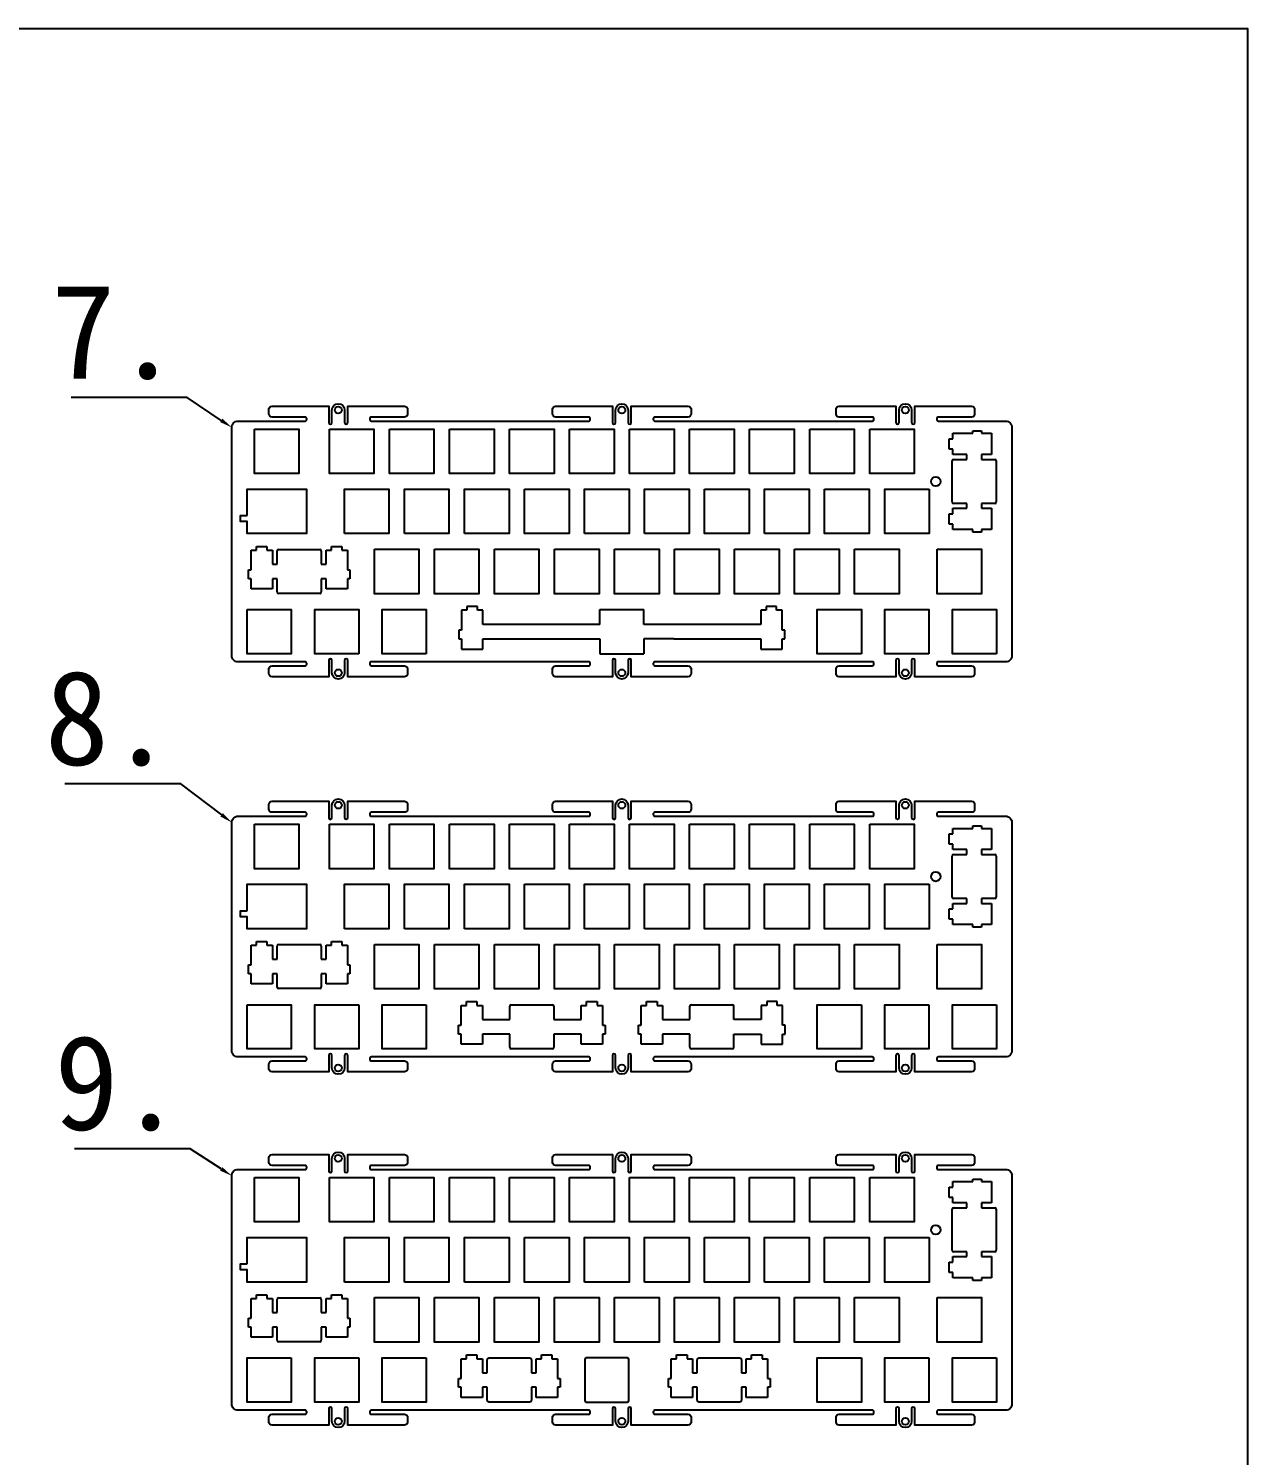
# Model space of a CAD drawing. Header units: millimetres. Extents: x 273 to 2930, y -1075 to 675.
# Drawn here: x 1316 to 1702.9, y 222.3 to 675.1 of the extents above; entities that cross this region are included whole.
import ezdxf
from ezdxf import colors
from ezdxf.entities.mleader import LeaderData, LeaderLine
from ezdxf.math import Vec2, Vec3

# ---------------------------------------------------------------- set-up
doc = ezdxf.new("R2010")
doc.units = ezdxf.units.MM

msp = doc.modelspace()

# ---------------------------------------------------------------- linework, layer by layer
at = {"color": 1}
for p, q in [((1608.2, 541.67), (1608.2, 544.97)), ((1608.2, 544.97), (1609.4, 544.97)), ((1609.4, 544.97), (1609.4, 546.7)), ((1609.4, 546.7), (1615.67, 546.7)), ((1615.67, 546.7), (1615.67, 547.52)), ((1615.67, 547.52), (1618.47, 547.52)), ((1618.47, 547.52), (1618.47, 546.7)), ((1618.47, 546.7), (1621.7, 546.7)), ((1621.7, 546.7), (1621.7, 539.95)), ((1609.4, 541.67), (1608.2, 541.67)), ((1609.4, 539.95), (1609.4, 541.67)), ((1613.87, 539.95), (1609.4, 539.95)), ((1613.87, 538.42), (1613.87, 539.95)), ((1621.7, 539.95), (1618.47, 539.95)), ((1618.47, 539.95), (1618.47, 538.42)), ((1609.17, 524.92), (1609.17, 537.92)), ((1609.67, 538.42), (1613.87, 538.42)), ((1618.47, 538.42), (1622.67, 538.42)), ((1623.17, 537.92), (1623.17, 524.92)), ((1608.2, 517.87), (1608.2, 521.17)), ((1608.2, 521.17), (1609.4, 521.17)), ((1609.4, 521.17), (1609.4, 522.9)), ((1609.4, 522.9), (1613.87, 522.9)), ((1613.87, 524.42), (1609.67, 524.42)), ((1613.87, 522.9), (1613.87, 524.42)), ((1622.67, 524.42), (1618.47, 524.42)), ((1618.47, 524.42), (1618.47, 522.9)), ((1618.47, 522.9), (1621.7, 522.9)), ((1621.7, 522.9), (1621.7, 516.15)), ((1609.4, 517.87), (1608.2, 517.87)), ((1609.4, 516.15), (1609.4, 517.87)), ((1615.67, 516.15), (1609.4, 516.15)), ((1615.67, 515.32), (1615.67, 516.15)), ((1618.47, 515.32), (1615.67, 515.32)), ((1621.7, 516.15), (1618.47, 516.15)), ((1618.47, 516.15), (1618.47, 515.32)), ((1386.63, 503.35), (1386.63, 509.62)), ((1386.63, 509.62), (1388.36, 509.62)), ((1388.36, 509.62), (1388.36, 510.82)), ((1388.36, 510.82), (1391.66, 510.82)), ((1391.66, 510.82), (1391.66, 509.62)), ((1391.66, 509.62), (1393.38, 509.62)), ((1393.38, 509.62), (1393.38, 505.15)), ((1394.91, 505.15), (1394.91, 509.35)), ((1395.41, 509.85), (1408.41, 509.85)), ((1408.91, 509.35), (1408.91, 505.15)), ((1410.43, 505.15), (1410.43, 509.62)), ((1410.43, 509.62), (1412.16, 509.62)), ((1412.16, 509.62), (1412.16, 510.82)), ((1412.16, 510.82), (1415.46, 510.82)), ((1415.46, 510.82), (1415.46, 509.62)), ((1415.46, 509.62), (1417.18, 509.62)), ((1417.18, 509.62), (1417.18, 503.35)), ((1385.81, 500.55), (1385.81, 503.35)), ((1385.81, 503.35), (1386.63, 503.35)), ((1393.38, 505.15), (1394.91, 505.15)), ((1408.91, 505.15), (1410.43, 505.15)), ((1417.18, 503.35), (1418.01, 503.35)), ((1418.01, 503.35), (1418.01, 500.55)), ((1386.63, 500.55), (1385.81, 500.55)), ((1386.63, 497.32), (1386.63, 500.55)), ((1394.91, 500.55), (1393.38, 500.55)), ((1393.38, 500.55), (1393.38, 497.32)), ((1394.91, 496.35), (1394.91, 500.55)), ((1410.43, 500.55), (1408.91, 500.55)), ((1408.91, 500.55), (1408.91, 496.35)), ((1410.43, 497.32), (1410.43, 500.55)), ((1418.01, 500.55), (1417.18, 500.55)), ((1417.18, 500.55), (1417.18, 497.32)), ((1393.38, 497.32), (1386.63, 497.32)), ((1408.41, 495.85), (1395.41, 495.85)), ((1417.18, 497.32), (1410.43, 497.32)), ((1609.4, 419.58), (1609.4, 421.31)), ((1609.4, 421.31), (1615.67, 421.31)), ((1615.67, 421.31), (1615.67, 422.13)), ((1615.67, 422.13), (1618.47, 422.13)), ((1618.47, 422.13), (1618.47, 421.31)), ((1618.47, 421.31), (1621.7, 421.31)), ((1621.7, 421.31), (1621.7, 414.56)), ((1608.2, 416.28), (1608.2, 419.58)), ((1608.2, 419.58), (1609.4, 419.58)), ((1609.4, 416.28), (1608.2, 416.28)), ((1609.17, 399.53), (1609.17, 412.53)), ((1609.4, 414.56), (1609.4, 416.28)), ((1613.87, 414.56), (1609.4, 414.56)), ((1609.67, 413.03), (1613.87, 413.03)), ((1613.87, 413.03), (1613.87, 414.56)), ((1621.7, 414.56), (1618.47, 414.56)), ((1618.47, 414.56), (1618.47, 413.03)), ((1618.47, 413.03), (1622.67, 413.03)), ((1623.17, 412.53), (1623.17, 399.53)), ((1613.87, 399.03), (1609.67, 399.03)), ((1613.87, 397.51), (1613.87, 399.03)), ((1622.67, 399.03), (1618.47, 399.03)), ((1618.47, 399.03), (1618.47, 397.51)), ((1608.2, 392.48), (1608.2, 395.78)), ((1608.2, 395.78), (1609.4, 395.78)), ((1609.4, 395.78), (1609.4, 397.51)), ((1609.4, 397.51), (1613.87, 397.51)), ((1618.47, 397.51), (1621.7, 397.51)), ((1621.7, 397.51), (1621.7, 390.76)), ((1609.4, 392.48), (1608.2, 392.48)), ((1609.4, 390.76), (1609.4, 392.48)), ((1615.67, 390.76), (1609.4, 390.76)), ((1615.67, 389.93), (1615.67, 390.76)), ((1618.47, 389.93), (1615.67, 389.93)), ((1621.7, 390.76), (1618.47, 390.76)), ((1618.47, 390.76), (1618.47, 389.93)), ((1388.36, 384.23), (1388.36, 385.43)), ((1388.36, 385.43), (1391.66, 385.43)), ((1391.66, 385.43), (1391.66, 384.23)), ((1412.16, 384.23), (1412.16, 385.43)), ((1412.16, 385.43), (1415.46, 385.43)), ((1415.46, 385.43), (1415.46, 384.23)), ((1386.63, 377.96), (1386.63, 384.23)), ((1386.63, 384.23), (1388.36, 384.23)), ((1391.66, 384.23), (1393.38, 384.23)), ((1393.38, 384.23), (1393.38, 379.76)), ((1394.91, 379.76), (1394.91, 383.96)), ((1395.41, 384.46), (1408.41, 384.46)), ((1408.91, 383.96), (1408.91, 379.76)), ((1410.43, 379.76), (1410.43, 384.23)), ((1410.43, 384.23), (1412.16, 384.23)), ((1415.46, 384.23), (1417.18, 384.23)), ((1417.18, 384.23), (1417.18, 377.96)), ((1385.81, 375.16), (1385.81, 377.96)), ((1385.81, 377.96), (1386.63, 377.96)), ((1393.38, 379.76), (1394.91, 379.76)), ((1408.91, 379.76), (1410.43, 379.76)), ((1417.18, 377.96), (1418.01, 377.96)), ((1418.01, 377.96), (1418.01, 375.16)), ((1386.63, 375.16), (1385.81, 375.16)), ((1386.63, 371.93), (1386.63, 375.16)), ((1393.38, 371.93), (1386.63, 371.93)), ((1394.91, 375.16), (1393.38, 375.16)), ((1393.38, 375.16), (1393.38, 371.93)), ((1394.91, 370.96), (1394.91, 375.16)), ((1410.43, 375.16), (1408.91, 375.16)), ((1408.91, 375.16), (1408.91, 370.96)), ((1410.43, 371.93), (1410.43, 375.16)), ((1417.18, 371.93), (1410.43, 371.93)), ((1418.01, 375.16), (1417.18, 375.16)), ((1417.18, 375.16), (1417.18, 371.93)), ((1408.41, 370.46), (1395.41, 370.46)), ((1609.4, 307.47), (1609.4, 309.2)), ((1609.4, 309.2), (1615.67, 309.2)), ((1615.67, 309.2), (1615.67, 310.02)), ((1615.67, 310.02), (1618.47, 310.02)), ((1618.47, 310.02), (1618.47, 309.2)), ((1618.47, 309.2), (1621.7, 309.2)), ((1621.7, 309.2), (1621.7, 302.45)), ((1608.2, 304.17), (1608.2, 307.47)), ((1608.2, 307.47), (1609.4, 307.47)), ((1609.4, 304.17), (1608.2, 304.17)), ((1609.4, 302.45), (1609.4, 304.17)), ((1609.17, 287.42), (1609.17, 300.42)), ((1613.87, 302.45), (1609.4, 302.45)), ((1609.67, 300.92), (1613.87, 300.92)), ((1613.87, 300.92), (1613.87, 302.45)), ((1621.7, 302.45), (1618.47, 302.45)), ((1618.47, 302.45), (1618.47, 300.92)), ((1618.47, 300.92), (1622.67, 300.92)), ((1623.17, 300.42), (1623.17, 287.42)), ((1609.4, 283.67), (1609.4, 285.4)), ((1609.4, 285.4), (1613.87, 285.4)), ((1613.87, 286.92), (1609.67, 286.92)), ((1613.87, 285.4), (1613.87, 286.92)), ((1622.67, 286.92), (1618.47, 286.92)), ((1618.47, 286.92), (1618.47, 285.4)), ((1618.47, 285.4), (1621.7, 285.4)), ((1621.7, 285.4), (1621.7, 278.65)), ((1608.2, 280.37), (1608.2, 283.67)), ((1608.2, 283.67), (1609.4, 283.67)), ((1609.4, 280.37), (1608.2, 280.37)), ((1609.4, 278.65), (1609.4, 280.37)), ((1615.67, 278.65), (1609.4, 278.65)), ((1615.67, 277.82), (1615.67, 278.65)), ((1618.47, 277.82), (1615.67, 277.82)), ((1621.7, 278.65), (1618.47, 278.65)), ((1618.47, 278.65), (1618.47, 277.82)), ((1386.63, 265.84), (1386.63, 272.11)), ((1386.63, 272.11), (1388.36, 272.11)), ((1388.36, 272.11), (1388.36, 273.32)), ((1388.36, 273.32), (1391.66, 273.32)), ((1391.66, 273.32), (1391.66, 272.11)), ((1391.66, 272.11), (1393.38, 272.11)), ((1393.38, 272.11), (1393.38, 267.65)), ((1394.91, 267.65), (1394.91, 271.85)), ((1395.41, 272.35), (1408.41, 272.35)), ((1408.91, 271.85), (1408.91, 267.65)), ((1410.43, 267.65), (1410.43, 272.11)), ((1410.43, 272.11), (1412.16, 272.11)), ((1412.16, 272.11), (1412.16, 273.32)), ((1412.16, 273.32), (1415.46, 273.32)), ((1415.46, 273.32), (1415.46, 272.11)), ((1415.46, 272.11), (1417.18, 272.11)), ((1417.18, 272.11), (1417.18, 265.84)), ((1393.38, 267.65), (1394.91, 267.65)), ((1408.91, 267.65), (1410.43, 267.65)), ((1385.81, 263.04), (1385.81, 265.84)), ((1385.81, 265.84), (1386.63, 265.84)), ((1386.63, 263.04), (1385.81, 263.04)), ((1386.63, 259.82), (1386.63, 263.04)), ((1394.91, 263.04), (1393.38, 263.04)), ((1393.38, 263.04), (1393.38, 259.82)), ((1394.91, 258.85), (1394.91, 263.04)), ((1410.43, 263.04), (1408.91, 263.04)), ((1408.91, 263.04), (1408.91, 258.85)), ((1410.43, 259.82), (1410.43, 263.04)), ((1417.18, 265.84), (1418.01, 265.84)), ((1418.01, 263.04), (1417.18, 263.04)), ((1417.18, 263.04), (1417.18, 259.82)), ((1418.01, 265.84), (1418.01, 263.04)), ((1393.38, 259.82), (1386.63, 259.82)), ((1408.41, 258.35), (1395.41, 258.35)), ((1417.18, 259.82), (1410.43, 259.82)), ((1455.03, 253.01), (1455.03, 254.22)), ((1455.03, 254.22), (1458.33, 254.22)), ((1458.33, 254.22), (1458.33, 253.01)), ((1478.83, 253.01), (1478.83, 254.22)), ((1478.83, 254.22), (1482.13, 254.22)), ((1482.13, 254.22), (1482.13, 253.01)), ((1521.71, 253.01), (1521.71, 254.22)), ((1521.71, 254.22), (1525.01, 254.22)), ((1525.01, 254.22), (1525.01, 253.01)), ((1545.51, 253.01), (1545.51, 254.22)), ((1545.51, 254.22), (1548.81, 254.22)), ((1548.81, 254.22), (1548.81, 253.01)), ((1453.31, 246.74), (1453.31, 253.01)), ((1453.31, 253.01), (1455.03, 253.01)), ((1458.33, 253.01), (1460.06, 253.01)), ((1460.06, 253.01), (1460.06, 248.55)), ((1461.58, 248.55), (1461.58, 252.75)), ((1462.08, 253.25), (1475.08, 253.25)), ((1475.58, 252.75), (1475.58, 248.55)), ((1477.11, 248.55), (1477.11, 253.01)), ((1477.11, 253.01), (1478.83, 253.01)), ((1482.13, 253.01), (1483.86, 253.01)), ((1483.86, 253.01), (1483.86, 246.74)), ((1492.54, 252.75), (1492.54, 239.75)), ((1506.04, 253.25), (1493.04, 253.25)), ((1506.54, 239.75), (1506.54, 252.75)), ((1519.98, 246.74), (1519.98, 253.01)), ((1519.98, 253.01), (1521.71, 253.01)), ((1525.01, 253.01), (1526.73, 253.01)), ((1526.73, 253.01), (1526.73, 248.55)), ((1528.26, 248.55), (1528.26, 252.75)), ((1528.76, 253.25), (1541.76, 253.25)), ((1542.26, 252.75), (1542.26, 248.55)), ((1543.78, 248.55), (1543.78, 253.01)), ((1543.78, 253.01), (1545.51, 253.01)), ((1548.81, 253.01), (1550.53, 253.01)), ((1550.53, 253.01), (1550.53, 246.74)), ((1452.48, 243.94), (1452.48, 246.74)), ((1452.48, 246.74), (1453.31, 246.74)), ((1460.06, 248.55), (1461.58, 248.55)), ((1475.58, 248.55), (1477.11, 248.55)), ((1483.86, 246.74), (1484.68, 246.74)), ((1484.68, 246.74), (1484.68, 243.94)), ((1519.16, 243.94), (1519.16, 246.74)), ((1519.16, 246.74), (1519.98, 246.74)), ((1526.73, 248.55), (1528.26, 248.55)), ((1542.26, 248.55), (1543.78, 248.55)), ((1550.53, 246.74), (1551.36, 246.74)), ((1551.36, 246.74), (1551.36, 243.94)), ((1453.31, 243.94), (1452.48, 243.94)), ((1453.31, 240.72), (1453.31, 243.94)), ((1460.06, 240.72), (1453.31, 240.72)), ((1461.58, 243.94), (1460.06, 243.94)), ((1460.06, 243.94), (1460.06, 240.72)), ((1461.58, 239.75), (1461.58, 243.94)), ((1477.11, 243.94), (1475.58, 243.94)), ((1475.58, 243.94), (1475.58, 239.75)), ((1477.11, 240.72), (1477.11, 243.94)), ((1483.86, 240.72), (1477.11, 240.72)), ((1484.68, 243.94), (1483.86, 243.94)), ((1483.86, 243.94), (1483.86, 240.72)), ((1519.98, 243.94), (1519.16, 243.94)), ((1519.98, 240.72), (1519.98, 243.94)), ((1526.73, 240.72), (1519.98, 240.72)), ((1528.26, 243.94), (1526.73, 243.94)), ((1526.73, 243.94), (1526.73, 240.72)), ((1528.26, 239.75), (1528.26, 243.94)), ((1543.78, 243.94), (1542.26, 243.94)), ((1542.26, 243.94), (1542.26, 239.75)), ((1543.78, 240.72), (1543.78, 243.94)), ((1550.53, 240.72), (1543.78, 240.72)), ((1551.36, 243.94), (1550.53, 243.94)), ((1550.53, 243.94), (1550.53, 240.72)), ((1475.08, 239.25), (1462.08, 239.25)), ((1493.04, 239.25), (1506.04, 239.25)), ((1541.76, 239.25), (1528.76, 239.25))]:
    msp.add_line(p, q, dxfattribs=at)
at = {"color": 7, "linetype": 'Continuous', "lineweight": 25}
for p, q in [((1455.15, 490.52), (1453.43, 490.52)), ((1453.43, 490.52), (1453.43, 484.25)), ((1458.45, 491.72), (1455.15, 491.72)), ((1455.15, 491.72), (1455.15, 490.52)), ((1458.45, 490.52), (1458.45, 491.72)), ((1460.17, 490.52), (1458.45, 490.52)), ((1460.17, 486.05), (1460.17, 490.52)), ((1550.15, 490.52), (1548.43, 490.52)), ((1548.43, 490.52), (1548.43, 486.05)), ((1553.45, 491.72), (1550.15, 491.72)), ((1550.15, 491.72), (1550.15, 490.52)), ((1553.45, 490.52), (1553.45, 491.72)), ((1555.17, 490.52), (1553.45, 490.52)), ((1555.17, 484.25), (1555.17, 490.52)), ((1497.3, 486.05), (1460.17, 486.05)), ((1548.43, 486.05), (1520.82, 486.05)), ((1452.6, 484.25), (1452.6, 481.45)), ((1453.43, 484.25), (1452.6, 484.25)), ((1452.6, 481.45), (1453.43, 481.45)), ((1453.43, 481.45), (1453.43, 478.22)), ((1460.17, 478.22), (1460.17, 481.45)), ((1460.17, 481.45), (1497.3, 481.45)), ((1520.82, 481.45), (1548.43, 481.45)), ((1548.43, 481.45), (1548.43, 478.22)), ((1556, 484.25), (1555.17, 484.25)), ((1555.17, 478.22), (1555.17, 481.45)), ((1555.17, 481.45), (1556, 481.45)), ((1556, 481.45), (1556, 484.25)), ((1453.43, 478.22), (1460.17, 478.22)), ((1548.43, 478.22), (1555.17, 478.22))]:
    msp.add_line(p, q, dxfattribs=at)
for p, q in [((1497.3, 486.05), (1497.3, 490.75)), ((1497.3, 490.75), (1511.3, 490.75)), ((1511.3, 486.05), (1511.3, 490.75)), ((1520.82, 486.05), (1511.3, 486.05)), ((1497.3, 481.45), (1497.3, 476.75)), ((1520.82, 481.45), (1511.3, 481.45)), ((1511.3, 481.45), (1511.3, 476.75)), ((1497.3, 476.75), (1511.3, 476.75))]:
    msp.add_line(p, q)
at = {"color": 3}
for p, q in [((1453.3, 358.86), (1453.3, 365.13)), ((1453.3, 365.13), (1455.03, 365.13)), ((1455.03, 365.13), (1455.03, 366.33)), ((1455.03, 366.33), (1458.33, 366.33)), ((1458.33, 366.33), (1458.33, 365.13)), ((1458.33, 365.13), (1460.05, 365.13)), ((1460.05, 365.13), (1460.05, 360.66)), ((1468.73, 360.66), (1468.73, 364.86)), ((1469.23, 365.36), (1482.23, 365.36)), ((1482.73, 364.86), (1482.73, 360.66)), ((1491.4, 360.66), (1491.4, 365.13)), ((1491.4, 365.13), (1493.13, 365.13)), ((1493.13, 365.13), (1493.13, 366.33)), ((1493.13, 366.33), (1496.43, 366.33)), ((1496.43, 366.33), (1496.43, 365.13)), ((1496.43, 365.13), (1498.15, 365.13)), ((1498.15, 365.13), (1498.15, 358.86)), ((1510.45, 358.86), (1510.45, 365.13)), ((1510.45, 365.13), (1512.18, 365.13)), ((1512.18, 365.13), (1512.18, 366.33)), ((1512.18, 366.33), (1515.48, 366.33)), ((1515.48, 366.33), (1515.48, 365.13)), ((1515.48, 365.13), (1517.2, 365.13)), ((1517.2, 365.13), (1517.2, 360.66)), ((1525.88, 360.66), (1525.88, 364.86)), ((1526.38, 365.36), (1539.38, 365.36)), ((1539.88, 360.66), (1539.88, 364.86)), ((1550.28, 365.13), (1548.55, 365.13)), ((1548.55, 365.13), (1548.55, 360.66)), ((1553.58, 366.33), (1550.28, 366.33)), ((1550.28, 366.33), (1550.28, 365.13)), ((1553.58, 365.13), (1553.58, 366.33)), ((1555.3, 365.13), (1553.58, 365.13)), ((1555.3, 358.86), (1555.3, 365.13)), ((1452.48, 356.06), (1452.48, 358.86)), ((1452.48, 358.86), (1453.3, 358.86)), ((1460.05, 360.66), (1468.73, 360.66)), ((1482.73, 360.66), (1491.4, 360.66)), ((1498.15, 358.86), (1498.98, 358.86)), ((1498.98, 358.86), (1498.98, 356.06)), ((1509.63, 356.06), (1509.63, 358.86)), ((1509.63, 358.86), (1510.45, 358.86)), ((1517.2, 360.66), (1525.88, 360.66)), ((1548.55, 360.66), (1539.88, 360.66)), ((1556.13, 358.86), (1555.3, 358.86)), ((1556.13, 356.06), (1556.13, 358.86)), ((1453.3, 356.06), (1452.48, 356.06)), ((1453.3, 352.83), (1453.3, 356.06)), ((1468.73, 356.06), (1460.05, 356.06)), ((1460.05, 356.06), (1460.05, 352.83)), ((1468.73, 351.86), (1468.73, 356.06)), ((1491.4, 356.06), (1482.73, 356.06)), ((1482.73, 356.06), (1482.73, 351.86)), ((1491.4, 352.83), (1491.4, 356.06)), ((1498.98, 356.06), (1498.15, 356.06)), ((1498.15, 356.06), (1498.15, 352.83)), ((1510.45, 356.06), (1509.63, 356.06)), ((1510.45, 352.83), (1510.45, 356.06)), ((1525.88, 356.06), (1517.2, 356.06)), ((1517.2, 356.06), (1517.2, 352.83)), ((1525.88, 351.86), (1525.88, 356.06)), ((1539.88, 351.86), (1539.88, 356.06)), ((1539.88, 356.06), (1548.55, 356.06)), ((1548.55, 356.06), (1548.55, 352.83)), ((1555.3, 352.83), (1555.3, 356.06)), ((1555.3, 356.06), (1556.13, 356.06)), ((1460.05, 352.83), (1453.3, 352.83)), ((1482.23, 351.36), (1469.23, 351.36)), ((1498.15, 352.83), (1491.4, 352.83)), ((1517.2, 352.83), (1510.45, 352.83)), ((1539.38, 351.36), (1526.38, 351.36)), ((1548.55, 352.83), (1555.3, 352.83))]:
    msp.add_line(p, q, dxfattribs=at)
for points in [[(614.17, 675.15), (1702.9, 675.15), (1702.9, -211.05), (614.17, -211.05)], [(1385.38, 490.75), (1399.38, 490.75), (1399.38, 476.75), (1385.38, 476.75)], [(1420.81, 476.75), (1406.81, 476.75), (1406.81, 490.75), (1420.81, 490.75)], [(1442.24, 476.75), (1428.24, 476.75), (1428.24, 490.75), (1442.24, 490.75)], [(1580.36, 476.75), (1566.36, 476.75), (1566.36, 490.75), (1580.36, 490.75)], [(1601.79, 476.75), (1587.79, 476.75), (1587.79, 490.75), (1601.79, 490.75)], [(1623.22, 476.75), (1609.22, 476.75), (1609.22, 490.75), (1623.22, 490.75)], [(1385.38, 365.36), (1399.38, 365.36), (1399.38, 351.36), (1385.38, 351.36)], [(1420.81, 365.36), (1420.81, 351.36), (1406.81, 351.36), (1406.81, 365.36)], [(1442.24, 365.36), (1442.24, 351.36), (1428.24, 351.36), (1428.24, 365.36)], [(1580.36, 365.36), (1580.36, 351.36), (1566.36, 351.36), (1566.36, 365.36)], [(1601.79, 365.36), (1601.79, 351.36), (1587.79, 351.36), (1587.79, 365.36)], [(1623.22, 365.36), (1623.22, 351.36), (1609.22, 351.36), (1609.22, 365.36)], [(1399.38, 253.25), (1399.38, 239.25), (1385.38, 239.25), (1385.38, 253.25)], [(1420.81, 253.25), (1420.81, 239.25), (1406.81, 239.25), (1406.81, 253.25)], [(1442.24, 253.25), (1442.24, 239.25), (1428.24, 239.25), (1428.24, 253.25)], [(1580.36, 253.25), (1580.36, 239.25), (1566.36, 239.25), (1566.36, 253.25)], [(1601.79, 253.25), (1601.79, 239.25), (1587.79, 239.25), (1587.79, 253.25)], [(1623.22, 253.25), (1623.22, 239.25), (1609.22, 239.25), (1609.22, 253.25)]]:
    msp.add_lwpolyline(points, close=True)
for points in [[(1526.3, 552.82, -0.414214), (1525.3, 551.82), (1514.8, 551.82, 0.414214), (1514.3, 551.32), (1514.3, 551.07, 0.414214), (1514.8, 550.57), (1583.8, 550.57, 0.414214), (1584.3, 551.07), (1584.3, 551.32, 0.414214), (1583.8, 551.82), (1573.3, 551.82, -0.414214), (1572.3, 552.82), (1572.3, 554.32, -0.414214), (1573.3, 555.32), (1591.3, 555.32), (1591.3, 550.07, 1), (1592.3, 550.07), (1592.3, 554.07, -1), (1596.3, 554.07), (1596.3, 550.07, 1), (1597.3, 550.07), (1597.3, 555.32), (1615.3, 555.32, -0.414214), (1616.3, 554.32), (1616.3, 552.82, -0.414214), (1615.3, 551.82), (1604.8, 551.82, 0.414214), (1604.3, 551.32), (1604.3, 551.07, 0.414214), (1604.8, 550.57), (1626.13, 550.57, -0.414214), (1628.13, 548.57), (1628.13, 476.17, -0.414214), (1626.13, 474.17), (1604.8, 474.17, 0.414214), (1604.3, 473.67), (1604.3, 473.42, 0.414214), (1604.8, 472.92), (1615.3, 472.92, -0.414214), (1616.3, 471.92), (1616.3, 470.42, -0.414214), (1615.3, 469.42), (1597.3, 469.42), (1597.3, 474.67, 1), (1596.3, 474.67), (1596.3, 470.67, -1), (1592.3, 470.67), (1592.3, 474.67, 1), (1591.3, 474.67), (1591.3, 469.42), (1573.3, 469.42, -0.414214), (1572.3, 470.42), (1572.3, 471.92, -0.414214), (1573.3, 472.92), (1583.8, 472.92, 0.414214), (1584.3, 473.42), (1584.3, 473.67, 0.414214), (1583.8, 474.17), (1514.8, 474.17, 0.414214), (1514.3, 473.67), (1514.3, 473.42, 0.414214), (1514.8, 472.92), (1525.3, 472.92, -0.414214), (1526.3, 471.92), (1526.3, 470.42, -0.414214), (1525.3, 469.42), (1507.3, 469.42), (1507.3, 474.67, 1), (1506.3, 474.67), (1506.3, 470.67, -1), (1502.3, 470.67), (1502.3, 474.67, 1), (1501.3, 474.67), (1501.3, 469.42), (1483.3, 469.42, -0.414214), (1482.3, 470.42), (1482.3, 471.92, -0.414214), (1483.3, 472.92), (1493.8, 472.92, 0.414214), (1494.3, 473.42), (1494.3, 473.67, 0.414214), (1493.8, 474.17), (1424.8, 474.17, 0.414214), (1424.3, 473.67), (1424.3, 473.42, 0.414214), (1424.8, 472.92), (1435.3, 472.92, -0.414214), (1436.3, 471.92), (1436.3, 470.42, -0.414214), (1435.3, 469.42), (1417.3, 469.42), (1417.3, 474.67, 1), (1416.3, 474.67), (1416.3, 470.67, -1), (1412.3, 470.67), (1412.3, 474.67, 1), (1411.3, 474.67), (1411.3, 469.42), (1393.3, 469.42, -0.414214), (1392.3, 470.42), (1392.3, 471.92, -0.414214), (1393.3, 472.92), (1403.8, 472.92, 0.414214), (1404.3, 473.42), (1404.3, 473.67, 0.414214), (1403.8, 474.17), (1382.48, 474.17, -0.414214), (1380.48, 476.17), (1380.48, 548.57, -0.414214), (1382.48, 550.57), (1403.8, 550.57, 0.414214), (1404.3, 551.07), (1404.3, 551.32, 0.414214), (1403.8, 551.82), (1393.3, 551.82, -0.414214), (1392.3, 552.82), (1392.3, 554.32, -0.414214), (1393.3, 555.32), (1411.3, 555.32), (1411.3, 550.07, 1), (1412.3, 550.07), (1412.3, 554.07, -1), (1416.3, 554.07), (1416.3, 550.07, 1), (1417.3, 550.07), (1417.3, 555.32), (1435.3, 555.32, -0.414214), (1436.3, 554.32), (1436.3, 552.82, -0.414214), (1435.3, 551.82), (1424.8, 551.82, 0.414214), (1424.3, 551.32), (1424.3, 551.07, 0.414214), (1424.8, 550.57), (1493.8, 550.57, 0.414214), (1494.3, 551.07), (1494.3, 551.32, 0.414214), (1493.8, 551.82), (1483.3, 551.82, -0.414214), (1482.3, 552.82), (1482.3, 554.32, -0.414214), (1483.3, 555.32), (1501.3, 555.32), (1501.3, 550.07, 1), (1502.3, 550.07), (1502.3, 554.07, -1), (1506.3, 554.07), (1506.3, 550.07, 1), (1507.3, 550.07), (1507.3, 555.32), (1525.3, 555.32, -0.414214), (1526.3, 554.32)], [(1526.3, 427.43, -0.414214), (1525.3, 426.43), (1514.8, 426.43, 0.414214), (1514.3, 425.93), (1514.3, 425.68, 0.414214), (1514.8, 425.18), (1583.8, 425.18, 0.414214), (1584.3, 425.68), (1584.3, 425.93, 0.414214), (1583.8, 426.43), (1573.3, 426.43, -0.414214), (1572.3, 427.43), (1572.3, 428.93, -0.414214), (1573.3, 429.93), (1591.3, 429.93), (1591.3, 424.68, 1), (1592.3, 424.68), (1592.3, 428.68, -1), (1596.3, 428.68), (1596.3, 424.68, 1), (1597.3, 424.68), (1597.3, 429.93), (1615.3, 429.93, -0.414214), (1616.3, 428.93), (1616.3, 427.43, -0.414214), (1615.3, 426.43), (1604.8, 426.43, 0.414214), (1604.3, 425.93), (1604.3, 425.68, 0.414214), (1604.8, 425.18), (1626.13, 425.18, -0.414214), (1628.13, 423.18), (1628.13, 350.78, -0.414214), (1626.13, 348.78), (1604.8, 348.78, 0.414214), (1604.3, 348.28), (1604.3, 348.04, 0.414214), (1604.8, 347.54), (1615.3, 347.54, -0.414214), (1616.3, 346.54), (1616.3, 345.04, -0.414214), (1615.3, 344.04), (1597.3, 344.04), (1597.3, 349.29, 1), (1596.3, 349.29), (1596.3, 345.29, -1), (1592.3, 345.29), (1592.3, 349.29, 1), (1591.3, 349.29), (1591.3, 344.04), (1573.3, 344.04, -0.414214), (1572.3, 345.04), (1572.3, 346.54, -0.414214), (1573.3, 347.54), (1583.8, 347.54, 0.414214), (1584.3, 348.04), (1584.3, 348.28, 0.414214), (1583.8, 348.78), (1514.8, 348.78, 0.414214), (1514.3, 348.28), (1514.3, 348.04, 0.414214), (1514.8, 347.54), (1525.3, 347.54, -0.414214), (1526.3, 346.54), (1526.3, 345.04, -0.414214), (1525.3, 344.04), (1507.3, 344.04), (1507.3, 349.29, 1), (1506.3, 349.29), (1506.3, 345.29, -1), (1502.3, 345.29), (1502.3, 349.29, 1), (1501.3, 349.29), (1501.3, 344.04), (1483.3, 344.04, -0.414214), (1482.3, 345.04), (1482.3, 346.54, -0.414214), (1483.3, 347.54), (1493.8, 347.54, 0.414214), (1494.3, 348.04), (1494.3, 348.28, 0.414214), (1493.8, 348.78), (1424.8, 348.78, 0.414214), (1424.3, 348.28), (1424.3, 348.04, 0.414214), (1424.8, 347.54), (1435.3, 347.54, -0.414214), (1436.3, 346.54), (1436.3, 345.04, -0.414214), (1435.3, 344.04), (1417.3, 344.04), (1417.3, 349.29, 1), (1416.3, 349.29), (1416.3, 345.29, -1), (1412.3, 345.29), (1412.3, 349.29, 1), (1411.3, 349.29), (1411.3, 344.04), (1393.3, 344.04, -0.414214), (1392.3, 345.04), (1392.3, 346.54, -0.414214), (1393.3, 347.54), (1403.8, 347.54, 0.414214), (1404.3, 348.04), (1404.3, 348.28, 0.414214), (1403.8, 348.78), (1382.48, 348.78, -0.414214), (1380.48, 350.78), (1380.48, 423.18, -0.414214), (1382.48, 425.18), (1403.8, 425.18, 0.414214), (1404.3, 425.68), (1404.3, 425.93, 0.414214), (1403.8, 426.43), (1393.3, 426.43, -0.414214), (1392.3, 427.43), (1392.3, 428.93, -0.414214), (1393.3, 429.93), (1411.3, 429.93), (1411.3, 424.68, 1), (1412.3, 424.68), (1412.3, 428.68, -1), (1416.3, 428.68), (1416.3, 424.68, 1), (1417.3, 424.68), (1417.3, 429.93), (1435.3, 429.93, -0.414214), (1436.3, 428.93), (1436.3, 427.43, -0.414214), (1435.3, 426.43), (1424.8, 426.43, 0.414214), (1424.3, 425.93), (1424.3, 425.68, 0.414214), (1424.8, 425.18), (1493.8, 425.18, 0.414214), (1494.3, 425.68), (1494.3, 425.93, 0.414214), (1493.8, 426.43), (1483.3, 426.43, -0.414214), (1482.3, 427.43), (1482.3, 428.93, -0.414214), (1483.3, 429.93), (1501.3, 429.93), (1501.3, 424.68, 1), (1502.3, 424.68), (1502.3, 428.68, -1), (1506.3, 428.68), (1506.3, 424.68, 1), (1507.3, 424.68), (1507.3, 429.93), (1525.3, 429.93, -0.414214), (1526.3, 428.93)], [(1526.3, 315.32, -0.414214), (1525.3, 314.32), (1514.8, 314.32, 0.414214), (1514.3, 313.82), (1514.3, 313.57, 0.414214), (1514.8, 313.07), (1583.8, 313.07, 0.414214), (1584.3, 313.57), (1584.3, 313.82, 0.414214), (1583.8, 314.32), (1573.3, 314.32, -0.414214), (1572.3, 315.32), (1572.3, 316.82, -0.414214), (1573.3, 317.82), (1591.3, 317.82), (1591.3, 312.57, 1), (1592.3, 312.57), (1592.3, 316.57, -1), (1596.3, 316.57), (1596.3, 312.57, 1), (1597.3, 312.57), (1597.3, 317.82), (1615.3, 317.82, -0.414214), (1616.3, 316.82), (1616.3, 315.32, -0.414214), (1615.3, 314.32), (1604.8, 314.32, 0.414214), (1604.3, 313.82), (1604.3, 313.57, 0.414214), (1604.8, 313.07), (1626.13, 313.07, -0.414214), (1628.13, 311.07), (1628.13, 238.67, -0.414214), (1626.13, 236.67), (1604.8, 236.67, 0.414214), (1604.3, 236.17), (1604.3, 235.92, 0.414214), (1604.8, 235.42), (1615.3, 235.42, -0.414214), (1616.3, 234.42), (1616.3, 232.92, -0.414214), (1615.3, 231.92), (1597.3, 231.92), (1597.3, 237.17, 1), (1596.3, 237.17), (1596.3, 233.17, -1), (1592.3, 233.17), (1592.3, 237.17, 1), (1591.3, 237.17), (1591.3, 231.92), (1573.3, 231.92, -0.414214), (1572.3, 232.92), (1572.3, 234.42, -0.414214), (1573.3, 235.42), (1583.8, 235.42, 0.414214), (1584.3, 235.92), (1584.3, 236.17, 0.414214), (1583.8, 236.67), (1514.8, 236.67, 0.414214), (1514.3, 236.17), (1514.3, 235.92, 0.414214), (1514.8, 235.42), (1525.3, 235.42, -0.414214), (1526.3, 234.42), (1526.3, 232.92, -0.414214), (1525.3, 231.92), (1507.3, 231.92), (1507.3, 237.17, 1), (1506.3, 237.17), (1506.3, 233.17, -1), (1502.3, 233.17), (1502.3, 237.17, 1), (1501.3, 237.17), (1501.3, 231.92), (1483.3, 231.92, -0.414214), (1482.3, 232.92), (1482.3, 234.42, -0.414214), (1483.3, 235.42), (1493.8, 235.42, 0.414214), (1494.3, 235.92), (1494.3, 236.17, 0.414214), (1493.8, 236.67), (1424.8, 236.67, 0.414214), (1424.3, 236.17), (1424.3, 235.92, 0.414214), (1424.8, 235.42), (1435.3, 235.42, -0.414214), (1436.3, 234.42), (1436.3, 232.92, -0.414214), (1435.3, 231.92), (1417.3, 231.92), (1417.3, 237.17, 1), (1416.3, 237.17), (1416.3, 233.17, -1), (1412.3, 233.17), (1412.3, 237.17, 1), (1411.3, 237.17), (1411.3, 231.92), (1393.3, 231.92, -0.414214), (1392.3, 232.92), (1392.3, 234.42, -0.414214), (1393.3, 235.42), (1403.8, 235.42, 0.414214), (1404.3, 235.92), (1404.3, 236.17, 0.414214), (1403.8, 236.67), (1382.48, 236.67, -0.414214), (1380.48, 238.67), (1380.48, 311.07, -0.414214), (1382.48, 313.07), (1403.8, 313.07, 0.414214), (1404.3, 313.57), (1404.3, 313.82, 0.414214), (1403.8, 314.32), (1393.3, 314.32, -0.414214), (1392.3, 315.32), (1392.3, 316.82, -0.414214), (1393.3, 317.82), (1411.3, 317.82), (1411.3, 312.57, 1), (1412.3, 312.57), (1412.3, 316.57, -1), (1416.3, 316.57), (1416.3, 312.57, 1), (1417.3, 312.57), (1417.3, 317.82), (1435.3, 317.82, -0.414214), (1436.3, 316.82), (1436.3, 315.32, -0.414214), (1435.3, 314.32), (1424.8, 314.32, 0.414214), (1424.3, 313.82), (1424.3, 313.57, 0.414214), (1424.8, 313.07), (1493.8, 313.07, 0.414214), (1494.3, 313.57), (1494.3, 313.82, 0.414214), (1493.8, 314.32), (1483.3, 314.32, -0.414214), (1482.3, 315.32), (1482.3, 316.82, -0.414214), (1483.3, 317.82), (1501.3, 317.82), (1501.3, 312.57, 1), (1502.3, 312.57), (1502.3, 316.57, -1), (1506.3, 316.57), (1506.3, 312.57, 1), (1507.3, 312.57), (1507.3, 317.82), (1525.3, 317.82, -0.414214), (1526.3, 316.82)]]:
    msp.add_lwpolyline(points, format="xyb", close=True)
at = {"color": 7, "linetype": 'Continuous'}
for points in [[(1387.71, 548), (1401.81, 548), (1401.81, 533.9), (1387.71, 533.9)], [(1411.53, 548), (1425.63, 548), (1425.63, 533.9), (1411.53, 533.9)], [(1430.58, 548), (1444.68, 548), (1444.68, 533.9), (1430.58, 533.9)], [(1449.63, 548), (1463.73, 548), (1463.73, 533.9), (1449.63, 533.9)], [(1468.68, 548), (1482.78, 548), (1482.78, 533.9), (1468.68, 533.9)], [(1487.73, 548), (1501.83, 548), (1501.83, 533.9), (1487.73, 533.9)], [(1506.78, 548), (1520.88, 548), (1520.88, 533.9), (1506.78, 533.9)], [(1525.83, 548), (1539.93, 548), (1539.93, 533.9), (1525.83, 533.9)], [(1544.88, 548), (1558.98, 548), (1558.98, 533.9), (1544.88, 533.9)], [(1563.93, 548), (1578.03, 548), (1578.03, 533.9), (1563.93, 533.9)], [(1582.98, 548), (1597.08, 548), (1597.08, 533.9), (1582.98, 533.9)], [(1385.33, 520.58), (1385.33, 528.95), (1404.2, 528.95), (1404.2, 514.85), (1385.33, 514.85), (1385.33, 518.68), (1383.29, 518.68), (1383.29, 520.58)], [(1416.29, 514.85), (1416.29, 528.95), (1430.39, 528.95), (1430.39, 514.85)], [(1435.34, 514.85), (1435.34, 528.95), (1449.44, 528.95), (1449.44, 514.85)], [(1454.39, 514.85), (1454.39, 528.95), (1468.49, 528.95), (1468.49, 514.85)], [(1473.44, 528.95), (1487.54, 528.95), (1487.54, 514.85), (1473.44, 514.85)], [(1492.49, 514.85), (1492.49, 528.95), (1506.59, 528.95), (1506.59, 514.85)], [(1511.54, 514.85), (1511.54, 528.95), (1525.64, 528.95), (1525.64, 514.85)], [(1530.59, 528.95), (1544.69, 528.95), (1544.69, 514.85), (1530.59, 514.85)], [(1549.64, 514.85), (1549.64, 528.95), (1563.74, 528.95), (1563.74, 514.85)], [(1568.69, 528.95), (1582.79, 528.95), (1582.79, 514.85), (1568.69, 514.85)], [(1601.84, 528.95), (1601.84, 514.85), (1587.74, 514.85), (1587.74, 528.95)], [(1425.81, 509.9), (1439.91, 509.9), (1439.91, 495.8), (1425.81, 495.8)], [(1444.86, 509.9), (1458.96, 509.9), (1458.96, 495.8), (1444.86, 495.8)], [(1463.91, 509.9), (1478.01, 509.9), (1478.01, 495.8), (1463.91, 495.8)], [(1482.96, 509.9), (1497.06, 509.9), (1497.06, 495.8), (1482.96, 495.8)], [(1502.01, 509.9), (1516.11, 509.9), (1516.11, 495.8), (1502.01, 495.8)], [(1521.06, 509.9), (1535.16, 509.9), (1535.16, 495.8), (1521.06, 495.8)], [(1540.11, 509.9), (1554.21, 509.9), (1554.21, 495.8), (1540.11, 495.8)], [(1559.16, 509.9), (1573.26, 509.9), (1573.26, 495.8), (1559.16, 495.8)], [(1578.21, 509.9), (1592.31, 509.9), (1592.31, 495.8), (1578.21, 495.8)], [(1604.41, 509.9), (1618.51, 509.9), (1618.51, 495.8), (1604.41, 495.8)], [(1387.71, 422.61), (1401.81, 422.61), (1401.81, 408.51), (1387.71, 408.51)], [(1411.53, 422.61), (1425.63, 422.61), (1425.63, 408.51), (1411.53, 408.51)], [(1430.58, 422.61), (1444.68, 422.61), (1444.68, 408.51), (1430.58, 408.51)], [(1449.63, 422.61), (1463.73, 422.61), (1463.73, 408.51), (1449.63, 408.51)], [(1468.68, 422.61), (1482.78, 422.61), (1482.78, 408.51), (1468.68, 408.51)], [(1487.73, 422.61), (1501.83, 422.61), (1501.83, 408.51), (1487.73, 408.51)], [(1506.78, 422.61), (1520.88, 422.61), (1520.88, 408.51), (1506.78, 408.51)], [(1525.83, 422.61), (1539.93, 422.61), (1539.93, 408.51), (1525.83, 408.51)], [(1544.88, 422.61), (1558.98, 422.61), (1558.98, 408.51), (1544.88, 408.51)], [(1563.93, 422.61), (1578.03, 422.61), (1578.03, 408.51), (1563.93, 408.51)], [(1582.98, 422.61), (1597.08, 422.61), (1597.08, 408.51), (1582.98, 408.51)], [(1385.33, 395.19), (1385.33, 403.56), (1404.2, 403.56), (1404.2, 389.46), (1385.33, 389.46), (1385.33, 393.29), (1383.29, 393.29), (1383.29, 395.19)], [(1416.29, 389.46), (1416.29, 403.56), (1430.39, 403.56), (1430.39, 389.46)], [(1435.34, 389.46), (1435.34, 403.56), (1449.44, 403.56), (1449.44, 389.46)], [(1454.39, 389.46), (1454.39, 403.56), (1468.49, 403.56), (1468.49, 389.46)], [(1473.44, 403.56), (1487.54, 403.56), (1487.54, 389.46), (1473.44, 389.46)], [(1492.49, 389.46), (1492.49, 403.56), (1506.59, 403.56), (1506.59, 389.46)], [(1511.54, 389.46), (1511.54, 403.56), (1525.64, 403.56), (1525.64, 389.46)], [(1530.59, 403.56), (1544.69, 403.56), (1544.69, 389.46), (1530.59, 389.46)], [(1549.64, 389.46), (1549.64, 403.56), (1563.74, 403.56), (1563.74, 389.46)], [(1568.69, 403.56), (1582.79, 403.56), (1582.79, 389.46), (1568.69, 389.46)], [(1601.84, 403.56), (1601.84, 389.46), (1587.74, 389.46), (1587.74, 403.56)], [(1425.81, 384.51), (1439.91, 384.51), (1439.91, 370.41), (1425.81, 370.41)], [(1444.86, 384.51), (1458.96, 384.51), (1458.96, 370.41), (1444.86, 370.41)], [(1463.91, 384.51), (1478.01, 384.51), (1478.01, 370.41), (1463.91, 370.41)], [(1482.96, 384.51), (1497.06, 384.51), (1497.06, 370.41), (1482.96, 370.41)], [(1502.01, 384.51), (1516.11, 384.51), (1516.11, 370.41), (1502.01, 370.41)], [(1521.06, 384.51), (1535.16, 384.51), (1535.16, 370.41), (1521.06, 370.41)], [(1540.11, 384.51), (1554.21, 384.51), (1554.21, 370.41), (1540.11, 370.41)], [(1559.16, 384.51), (1573.26, 384.51), (1573.26, 370.41), (1559.16, 370.41)], [(1578.21, 384.51), (1592.31, 384.51), (1592.31, 370.41), (1578.21, 370.41)], [(1604.41, 384.51), (1618.51, 384.51), (1618.51, 370.41), (1604.41, 370.41)], [(1387.71, 310.5), (1401.81, 310.5), (1401.81, 296.4), (1387.71, 296.4)], [(1411.53, 310.5), (1425.63, 310.5), (1425.63, 296.4), (1411.53, 296.4)], [(1430.58, 310.5), (1444.68, 310.5), (1444.68, 296.4), (1430.58, 296.4)], [(1449.63, 310.5), (1463.73, 310.5), (1463.73, 296.4), (1449.63, 296.4)], [(1468.68, 310.5), (1482.78, 310.5), (1482.78, 296.4), (1468.68, 296.4)], [(1487.73, 310.5), (1501.83, 310.5), (1501.83, 296.4), (1487.73, 296.4)], [(1506.78, 310.5), (1520.88, 310.5), (1520.88, 296.4), (1506.78, 296.4)], [(1525.83, 310.5), (1539.93, 310.5), (1539.93, 296.4), (1525.83, 296.4)], [(1544.88, 310.5), (1558.98, 310.5), (1558.98, 296.4), (1544.88, 296.4)], [(1563.93, 310.5), (1578.03, 310.5), (1578.03, 296.4), (1563.93, 296.4)], [(1582.98, 310.5), (1597.08, 310.5), (1597.08, 296.4), (1582.98, 296.4)], [(1385.33, 283.08), (1385.33, 291.45), (1404.2, 291.45), (1404.2, 277.35), (1385.33, 277.35), (1385.33, 281.18), (1383.29, 281.18), (1383.29, 283.08)], [(1416.29, 277.35), (1416.29, 291.45), (1430.39, 291.45), (1430.39, 277.35)], [(1435.34, 277.35), (1435.34, 291.45), (1449.44, 291.45), (1449.44, 277.35)], [(1454.39, 277.35), (1454.39, 291.45), (1468.49, 291.45), (1468.49, 277.35)], [(1473.44, 291.45), (1487.54, 291.45), (1487.54, 277.35), (1473.44, 277.35)], [(1492.49, 277.35), (1492.49, 291.45), (1506.59, 291.45), (1506.59, 277.35)], [(1511.54, 277.35), (1511.54, 291.45), (1525.64, 291.45), (1525.64, 277.35)], [(1530.59, 291.45), (1544.69, 291.45), (1544.69, 277.35), (1530.59, 277.35)], [(1549.64, 277.35), (1549.64, 291.45), (1563.74, 291.45), (1563.74, 277.35)], [(1568.69, 291.45), (1582.79, 291.45), (1582.79, 277.35), (1568.69, 277.35)], [(1601.84, 291.45), (1601.84, 277.35), (1587.74, 277.35), (1587.74, 291.45)], [(1425.81, 272.4), (1439.91, 272.4), (1439.91, 258.3), (1425.81, 258.3)], [(1444.86, 272.4), (1458.96, 272.4), (1458.96, 258.3), (1444.86, 258.3)], [(1463.91, 272.4), (1478.01, 272.4), (1478.01, 258.3), (1463.91, 258.3)], [(1482.96, 272.4), (1497.06, 272.4), (1497.06, 258.3), (1482.96, 258.3)], [(1502.01, 272.4), (1516.11, 272.4), (1516.11, 258.3), (1502.01, 258.3)], [(1521.06, 272.4), (1535.16, 272.4), (1535.16, 258.3), (1521.06, 258.3)], [(1540.11, 272.4), (1554.21, 272.4), (1554.21, 258.3), (1540.11, 258.3)], [(1559.16, 272.4), (1573.26, 272.4), (1573.26, 258.3), (1559.16, 258.3)], [(1578.21, 272.4), (1592.31, 272.4), (1592.31, 258.3), (1578.21, 258.3)], [(1604.41, 272.4), (1618.51, 272.4), (1618.51, 258.3), (1604.41, 258.3)]]:
    msp.add_lwpolyline(points, close=True, dxfattribs=at)
at = {"color": 7, "linetype": 'Continuous', "lineweight": 25}
for centre in [(1414.3, 554.07), (1504.3, 554.07), (1594.3, 554.07), (1414.3, 470.67), (1504.3, 470.67), (1594.3, 470.67), (1414.3, 428.68), (1504.3, 428.68), (1594.3, 428.68), (1414.3, 345.29), (1504.3, 345.29), (1594.3, 345.29), (1414.3, 316.57), (1504.3, 316.57), (1594.3, 316.57), (1414.3, 233.17), (1504.3, 233.17), (1594.3, 233.17)]:
    msp.add_circle(centre, 1.1, dxfattribs=at)
for centre in [(1603.95, 531.4), (1603.95, 406.01), (1603.95, 293.89)]:
    msp.add_circle(centre, 1.5)
at = {"color": 1}
for centre, start, end in [((1609.67, 537.92), 90, 180), ((1622.67, 537.92), 0, 90), ((1609.67, 524.92), 180, 270), ((1622.67, 524.92), 270, 0), ((1395.41, 509.35), 90, 180), ((1408.41, 509.35), 0, 90), ((1395.41, 496.35), 180, 270), ((1408.41, 496.35), 270, 0), ((1609.67, 412.53), 90, 180), ((1622.67, 412.53), 0, 90), ((1609.67, 399.53), 180, 270), ((1622.67, 399.53), 270, 0), ((1395.41, 383.96), 90, 180), ((1408.41, 383.96), 0, 90), ((1395.41, 370.96), 180, 270), ((1408.41, 370.96), 270, 0), ((1609.67, 300.42), 90, 180), ((1622.67, 300.42), 0, 90), ((1609.67, 287.42), 180, 270), ((1622.67, 287.42), 270, 0), ((1395.41, 271.85), 90, 180), ((1408.41, 271.85), 0, 90), ((1395.41, 258.85), 180, 270), ((1408.41, 258.85), 270, 0), ((1462.08, 252.75), 90, 180), ((1475.08, 252.75), 0, 90), ((1493.04, 252.75), 90, 180), ((1506.04, 252.75), 0, 90), ((1528.76, 252.75), 90, 180), ((1541.76, 252.75), 0, 90), ((1462.08, 239.75), 180, 270), ((1475.08, 239.75), 270, 0), ((1493.04, 239.75), 180, 270), ((1506.04, 239.75), 270, 0), ((1528.76, 239.75), 180, 270), ((1541.76, 239.75), 270, 0)]:
    msp.add_arc(centre, 0.5, start, end, dxfattribs=at)
at = {"color": 3}
for centre, start, end in [((1469.23, 364.86), 90, 180), ((1482.23, 364.86), 0, 90), ((1526.38, 364.86), 90, 180), ((1539.38, 364.86), 0, 90), ((1469.23, 351.86), 180, 270), ((1482.23, 351.86), 270, 0), ((1526.38, 351.86), 180, 270), ((1539.38, 351.86), 270, 0)]:
    msp.add_arc(centre, 0.5, start, end, dxfattribs=at)

# ---------------------------------------------------------------- leaders
ml = msp.add_multileader_mtext('Standard')
ml.set_content('{\\C1;7.}', color=256)
ml.set_leader_properties()
ml.build(insert=Vec2(0, 0))
ml.multileader.update_dxf_attribs({"text_right_attachment_type": 6, "dogleg_length": 0.36})
ctx = ml.context
ctx.base_point, ctx.char_height, ctx.plane_origin = Vec3(1331.95, 579.08), 30, Vec3(1380.48, 548.57)
ctx.right_attachment, ctx.text_align_type = 6, 2
notes = []
notes.append((ctx, [(0, (1, 1, 0), (1366.31, 558.08), (-1, 0), 0.36, [(0, [(1380.48, 548.57)], 0, [])])]))
ctx.mtext.insert, ctx.mtext.alignment, ctx.mtext.flow_direction = Vec3(1363.95, 594.08), 3, 5
ml = msp.add_multileader_mtext('Standard')
ml.set_content('{\\C1;8.}', color=256)
ml.set_leader_properties()
ml.build(insert=Vec2(0, 0))
ml.multileader.update_dxf_attribs({"text_right_attachment_type": 6, "dogleg_length": 0.36})
ctx = ml.context
ctx.base_point, ctx.char_height, ctx.plane_origin = Vec3(1329.95, 456.43), 30, Vec3(1380.48, 423.18)
ctx.right_attachment, ctx.text_align_type = 6, 2
notes.append((ctx, [(0, (1, 1, 0), (1364.31, 435.43), (-1, 0), 0.36, [(0, [(1380.48, 423.18)], 0, [])])]))
ctx.mtext.insert, ctx.mtext.alignment, ctx.mtext.flow_direction = Vec3(1361.95, 471.43), 3, 5
ml = msp.add_multileader_mtext('Standard')
ml.set_content('{\\C1;9.}', color=256)
ml.set_leader_properties()
ml.build(insert=Vec2(0, 0))
ml.multileader.update_dxf_attribs({"text_right_attachment_type": 6, "dogleg_length": 0.36})
ctx = ml.context
ctx.base_point, ctx.char_height, ctx.plane_origin = Vec3(1332.96, 340.65), 30, Vec3(1380.48, 311.07)
ctx.right_attachment, ctx.text_align_type = 6, 2
notes.append((ctx, [(0, (1, 1, 0), (1367.32, 319.65), (-1, 0), 0.36, [(0, [(1380.48, 311.07)], 0, [])])]))
ctx.mtext.insert, ctx.mtext.alignment, ctx.mtext.flow_direction = Vec3(1364.96, 355.65), 3, 5
for ctx, leaders in notes:
    for number, flags, end, landing, length, lines in leaders:
        leader = LeaderData()
        leader.index, (leader.has_last_leader_line, leader.has_dogleg_vector, leader.attachment_direction) = number, flags
        leader.last_leader_point, leader.dogleg_vector, leader.dogleg_length = Vec3(end), Vec3(landing), length
        for number, points, colour, breaks in lines:
            line = LeaderLine()
            line.index, line.vertices, line.color, line.breaks = number, Vec3.list(points), colors.encode_raw_color(colour), breaks
            leader.lines.append(line)
        ctx.leaders.append(leader)

doc.saveas('drawing.dxf')
